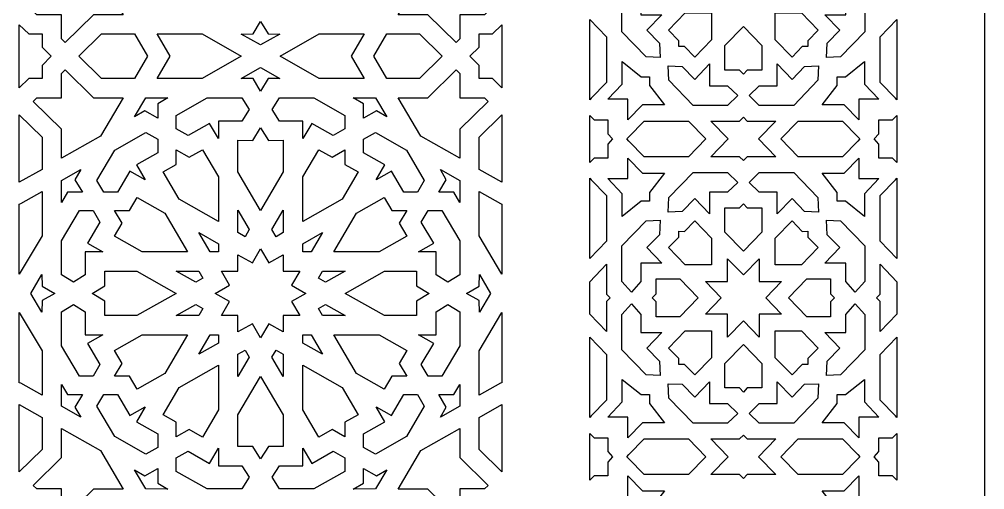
# Model space of a CAD drawing. Extents: x -165 to 165, y -272 to 272.
# Drawn here: x -55 to 165, y -45.1 to 62.2 of the extents above; entities that cross this region are included whole.
import ezdxf

# ---------------------------------------------------------------- set-up
doc = ezdxf.new("R2010")
doc.units = 0
doc.layers.add('LAYER_1', color=18, linetype='CONTINUOUS')

msp = doc.modelspace()

# ---------------------------------------------------------------- linework, layer by layer
at = {"layer": 'LAYER_1'}
msp.add_lwpolyline([(-165, 107.5), (-165, -272.5), (165, -272.5), (165, 107.5, 0.414214), (0, 272.5, 0.414214)], format="xyb", close=True, dxfattribs=at)
for points in [[(-36.48, 71.99), (-31.34, 63.24), (-38.07, 63.24), (-44.53, 56.9), (-45.36, 57.72), (-45.36, 63.26), (-51, 63.26), (-51.83, 64.08), (-45.38, 70.43), (-45.38, 77.05)], [(45.38, 70.43), (51.83, 64.08), (51, 63.26), (45.36, 63.26), (45.36, 57.72), (44.53, 56.9), (38.07, 63.24), (31.34, 63.24), (36.48, 71.99), (45.38, 77.05)], [(86.63, 67.4), (86.63, 63.23), (91.45, 63.23), (88.04, 59.72), (90.9, 56.77), (91.04, 53.48), (87.85, 53.62), (82.32, 59.33), (82.32, 67.4), (84.48, 69.83)], [(137.68, 67.4), (137.68, 59.33), (132.15, 53.62), (128.96, 53.48), (129.1, 56.77), (131.96, 59.72), (128.55, 63.23), (133.37, 63.23), (133.37, 67.4), (135.52, 69.83)], [(1.68, 58.87), (4.41, 58.85), (0, 56.36), (-4.41, 58.85), (-1.68, 58.87), (0, 61.74)], [(78.84, 58.23), (78.84, 47.82), (75.36, 44.24), (75, 43.85), (75, 62.19)], [(102.72, 63.65), (102.72, 57.52), (98.91, 53.58), (96.57, 56), (95.29, 55.98), (95.31, 57.3), (92.97, 59.72), (96.78, 63.65)], [(127.03, 59.72), (124.69, 57.3), (124.71, 55.98), (123.43, 56), (121.09, 53.58), (117.28, 57.52), (117.28, 63.65), (123.22, 63.65)], [(145, 43.85), (144.64, 44.24), (141.16, 47.82), (141.16, 58.23), (145, 62.19)], [(-52.85, 58.86), (-49.82, 58.86), (-49.82, 55.88), (-47.7, 53.78), (-49.82, 51.68), (-49.82, 48.71), (-52.85, 48.71), (-54.99, 46.61), (-54.99, 60.95)], [(54.99, 46.61), (52.85, 48.71), (49.82, 48.71), (49.82, 51.68), (47.7, 53.78), (49.82, 55.88), (49.82, 58.86), (52.85, 58.86), (54.99, 60.95)], [(114.2, 56.21), (114.2, 50.64), (110.89, 50.64), (110, 49.69), (109.11, 50.64), (105.8, 50.64), (105.8, 56.21), (110, 60.54)], [(-25.78, 53.78), (-28.76, 48.69), (-36.23, 48.69), (-41.4, 53.78), (-36.23, 58.87), (-28.76, 58.87)], [(-4.46, 53.79), (-4.46, 53.78), (-4.46, 53.77), (-13.35, 48.69), (-23.61, 48.69), (-20.62, 53.78), (-23.61, 58.87), (-13.35, 58.87)], [(23.61, 58.87), (20.62, 53.78), (23.61, 48.69), (13.35, 48.69), (4.46, 53.77), (4.46, 53.77), (4.46, 53.78), (4.46, 53.79), (4.46, 53.8), (13.35, 58.87)], [(36.23, 58.87), (41.4, 53.78), (36.23, 48.69), (28.76, 48.69), (25.78, 53.78), (28.76, 58.87)], [(-38.07, 44.32), (-31.34, 44.32), (-36.48, 35.57), (-45.38, 30.52), (-45.38, 37.14), (-51.83, 43.48), (-51, 44.3), (-45.36, 44.3), (-45.36, 49.85), (-44.53, 50.67)], [(4.41, 48.72), (1.68, 48.69), (0, 45.83), (-1.68, 48.69), (-4.41, 48.72), (0, 51.21)], [(45.36, 49.85), (45.36, 44.3), (51, 44.3), (51.83, 43.48), (45.38, 37.14), (45.38, 30.52), (36.48, 35.57), (31.34, 44.32), (38.07, 44.32), (44.53, 50.67)], [(86.69, 49.1), (88.63, 49.11), (88.62, 47.11), (92, 42.69), (87.01, 42.69), (83.65, 39.27), (83.65, 43.97), (79.1, 43.97), (82.41, 47.43), (82.41, 52.58)], [(102.32, 47.05), (106.36, 47.05), (108.71, 44.82), (106.36, 42.59), (98.53, 42.59), (93, 48.3), (92.86, 51.6), (96.05, 51.45), (98.91, 48.5), (102.32, 52.02)], [(121.09, 48.5), (123.95, 51.45), (127.14, 51.6), (127, 48.3), (121.47, 42.59), (113.64, 42.59), (111.29, 44.82), (113.64, 47.05), (117.68, 47.05), (117.68, 52.02)], [(137.59, 47.43), (140.9, 43.97), (136.35, 43.97), (136.35, 39.27), (132.99, 42.69), (128, 42.69), (131.38, 47.11), (131.37, 49.11), (133.31, 49.1), (137.59, 52.58)], [(-23.45, 42.95), (-23.45, 39.65), (-26.37, 41.3), (-28.73, 39.99), (-26.19, 44.31), (-21.11, 44.32)], [(-4.28, 44.31), (-2.62, 41.65), (-4.27, 39.01), (-9.63, 39.01), (-9.63, 35.04), (-11.65, 38.48), (-16.52, 35.71), (-19.22, 37.24), (-19.22, 40.31), (-12.16, 44.32)], [(19.22, 40.31), (19.22, 37.24), (16.52, 35.71), (11.65, 38.48), (9.63, 35.04), (9.63, 39.01), (4.27, 39.01), (2.62, 41.65), (4.28, 44.31), (12.16, 44.32)], [(26.19, 44.31), (28.73, 39.99), (26.37, 41.3), (23.45, 39.65), (23.45, 42.95), (21.11, 44.32)], [(-49.81, 35.34), (-49.81, 27.99), (-54.99, 25.05), (-54.99, 40.43)], [(54.99, 25.05), (49.81, 27.99), (49.81, 35.34), (54.99, 40.43)], [(76.04, 39.28), (79.11, 39.28), (79.11, 36.12), (80.16, 34.93), (79.11, 33.74), (79.11, 30.58), (76.04, 30.58), (75, 29.59), (75, 40.26)], [(110.84, 39), (117.42, 39), (113.46, 34.93), (117.42, 30.85), (110.84, 30.85), (110, 30), (109.16, 30.85), (102.58, 30.85), (106.54, 34.93), (102.58, 39), (109.16, 39), (110, 39.86)], [(145, 29.59), (143.96, 30.58), (140.89, 30.58), (140.89, 33.74), (139.84, 34.93), (140.89, 36.12), (140.89, 39.28), (143.96, 39.28), (145, 40.26)], [(1.78, 34.61), (5.17, 34.62), (5.17, 27.44), (0, 18.64), (-5.17, 27.44), (-5.17, 34.62), (-1.78, 34.61), (0, 37.46)], [(101.42, 34.93), (97.47, 30.85), (87.38, 30.85), (83.91, 34.44), (83.43, 34.93), (83.91, 35.42), (87.38, 39), (97.47, 39)], [(132.62, 39), (136.09, 35.42), (136.57, 34.93), (136.09, 34.44), (132.62, 30.85), (122.53, 30.85), (118.58, 34.93), (122.53, 39)], [(-23.45, 34.84), (-23.45, 31.77), (-28.32, 29), (-26.31, 25.57), (-29.79, 27.55), (-32.61, 22.77), (-35.73, 22.77), (-37.29, 25.42), (-33.21, 32.36), (-26.15, 36.37)], [(33.21, 32.36), (37.29, 25.42), (35.73, 22.77), (32.61, 22.77), (29.79, 27.55), (26.31, 25.57), (28.32, 29), (23.45, 31.77), (23.45, 34.84), (26.15, 36.37)], [(-9.63, 26.26), (-9.63, 16.11), (-18.58, 21.19), (-22.22, 27.39), (-19.22, 29.1), (-19.22, 32.43), (-16.29, 30.77), (-13.28, 32.48)], [(16.29, 30.77), (19.22, 32.43), (19.22, 29.1), (22.22, 27.39), (18.58, 21.19), (9.63, 16.11), (9.63, 26.26), (13.28, 32.48)], [(87.01, 27.16), (92, 27.16), (88.62, 22.75), (88.63, 20.74), (86.69, 20.75), (82.41, 17.27), (82.41, 22.42), (79.1, 25.89), (83.65, 25.89), (83.65, 30.58)], [(136.35, 25.89), (140.9, 25.89), (137.59, 22.42), (137.59, 17.27), (133.31, 20.75), (131.37, 20.74), (131.38, 22.75), (128, 27.16), (132.99, 27.16), (136.35, 30.58)], [(-42.31, 25.63), (-40.62, 22.77), (-43.99, 22.77), (-45.38, 20.46), (-45.36, 25.46), (-40.97, 27.96)], [(45.36, 25.46), (45.38, 20.46), (43.99, 22.77), (40.62, 22.77), (42.31, 25.63), (40.97, 27.96)], [(108.71, 25.03), (106.36, 22.81), (102.32, 22.81), (102.32, 17.83), (98.91, 21.35), (96.05, 18.4), (92.86, 18.26), (93, 21.55), (98.53, 27.26), (106.36, 27.26)], [(127, 21.55), (127.14, 18.26), (123.95, 18.4), (121.09, 21.35), (117.68, 17.83), (117.68, 22.81), (113.64, 22.81), (111.29, 25.03), (113.64, 27.26), (121.47, 27.26)], [(75.36, 25.62), (78.84, 22.03), (78.84, 11.62), (75, 7.66), (75, 26)], [(145, 7.66), (141.16, 11.62), (141.16, 22.03), (144.64, 25.62), (145, 26)], [(-49.81, 12.84), (-54.99, 4.08), (-54.99, 20.09), (-54.67, 20.17), (-49.81, 22.93)], [(54.67, 20.17), (54.99, 20.09), (54.99, 4.08), (49.81, 12.84), (49.81, 22.93)], [(-21.84, 17.97), (-16.68, 9.18), (-27.01, 9.18), (-33.33, 12.77), (-31.59, 15.72), (-33.29, 18.6), (-29.9, 18.6), (-28.16, 21.56)], [(29.9, 18.6), (33.29, 18.6), (31.59, 15.72), (33.33, 12.77), (27.01, 9.18), (16.68, 9.18), (21.84, 17.97), (28.16, 21.56)], [(110.89, 19.21), (114.2, 19.21), (114.2, 13.64), (110, 9.31), (105.8, 13.64), (105.8, 19.21), (109.11, 19.21), (110, 20.16)], [(-38.18, 18.6), (-36.62, 15.95), (-39.44, 11.16), (-35.94, 9.18), (-39.97, 9.18), (-39.97, 3.91), (-42.66, 2.29), (-45.37, 3.92), (-45.37, 11.66), (-41.3, 18.6)], [(-2.58, 14.26), (-3.53, 12.64), (-5.17, 13.57), (-5.17, 18.66)], [(5.17, 13.57), (3.53, 12.64), (2.58, 14.26), (5.17, 18.66)], [(45.37, 11.66), (45.37, 3.92), (42.66, 2.29), (39.97, 3.91), (39.97, 9.18), (35.94, 9.18), (39.44, 11.16), (36.62, 15.95), (38.18, 18.6), (41.3, 18.6)], [(90.9, 13.09), (88.04, 10.14), (91.45, 6.62), (86.63, 6.62), (86.63, 2.45), (84.48, 0.02), (82.32, 2.45), (82.32, 10.52), (87.85, 16.23), (91.04, 16.38)], [(102.72, 12.33), (102.72, 6.2), (96.78, 6.2), (92.97, 10.14), (95.31, 12.55), (95.29, 13.87), (96.57, 13.85), (98.91, 16.27)], [(123.43, 13.85), (124.71, 13.87), (124.69, 12.55), (127.03, 10.14), (123.22, 6.2), (117.28, 6.2), (117.28, 12.33), (121.09, 16.27)], [(132.15, 16.23), (137.68, 10.52), (137.68, 2.45), (135.52, 0.02), (133.37, 2.45), (133.37, 6.62), (128.55, 6.62), (131.96, 10.14), (129.1, 13.09), (128.96, 16.38)], [(-9.63, 11.04), (-9.63, 9.18), (-11.52, 9.18), (-14.11, 13.59)], [(11.52, 9.18), (9.63, 9.18), (9.63, 11.04), (14.11, 13.59)], [(1.89, 6.65), (5.17, 8.51), (5.17, 4.79), (8.95, 4.79), (7.06, 1.57), (10.33, -0.29), (7.06, -2.15), (8.95, -5.37), (5.17, -5.37), (5.17, -9.09), (1.89, -7.23), (0, -10.45), (-1.89, -7.23), (-5.17, -9.09), (-5.17, -5.37), (-8.95, -5.37), (-7.06, -2.15), (-10.33, -0.29), (-7.06, 1.57), (-8.95, 4.79), (-5.17, 4.79), (-5.17, 8.51), (-1.89, 6.65), (0, 9.87)], [(113.59, 2.39), (118.66, 2.39), (115.09, -1.31), (115.09, -1.31), (115.09, -1.31), (118.66, -5.01), (113.59, -5.01), (113.59, -10.25), (110, -6.56), (106.41, -10.25), (106.41, -5.01), (101.34, -5.01), (104.91, -1.31), (104.91, -1.31), (104.91, -1.31), (101.34, 2.39), (106.41, 2.39), (106.41, 7.62), (110, 3.94), (113.59, 7.62)], [(-28.21, 4.79), (-19.26, -0.29), (-28.21, -5.37), (-35.51, -5.37), (-35.5, -2.03), (-38.4, -0.29), (-35.5, 1.46), (-35.51, 4.79)], [(-14.1, 4.79), (-13.15, 3.18), (-14.8, 2.24), (-19.28, 4.79)], [(14.8, 2.24), (13.15, 3.18), (14.1, 4.79), (19.28, 4.79)], [(35.5, 1.46), (38.4, -0.29), (35.5, -2.03), (35.51, -5.37), (28.21, -5.37), (19.26, -0.29), (28.21, 4.79), (35.51, 4.79)], [(78.84, -0.45), (79.67, -1.31), (78.84, -2.17), (78.84, -8.97), (75, -5), (75, 2.37), (78.84, 6.35)], [(145, 2.37), (145, -5), (141.16, -8.97), (141.16, -2.17), (140.33, -1.31), (141.16, -0.45), (141.16, 6.35)], [(-49.82, 1.37), (-46.91, -0.29), (-49.82, -1.94), (-49.84, -4.61), (-52.38, -0.29), (-49.84, 4.03)], [(52.38, -0.29), (49.84, -4.61), (49.82, -1.94), (46.91, -0.29), (49.82, 1.37), (49.84, 4.03)], [(99.71, -1.31), (95.51, -5.65), (90.11, -5.65), (90.11, -2.23), (89.2, -1.31), (90.11, -0.39), (90.11, 3.03), (95.51, 3.03)], [(129.89, -0.39), (130.8, -1.31), (129.89, -2.23), (129.89, -5.65), (124.49, -5.65), (120.29, -1.31), (124.49, 3.03), (129.89, 3.03)], [(-39.97, -4.49), (-39.97, -9.76), (-35.94, -9.76), (-39.44, -11.74), (-36.62, -16.53), (-38.18, -19.18), (-41.3, -19.18), (-45.37, -12.24), (-45.37, -4.5), (-42.66, -2.86)], [(-13.15, -3.75), (-14.1, -5.37), (-19.28, -5.37), (-14.8, -2.82)], [(19.28, -5.37), (14.1, -5.37), (13.15, -3.75), (14.8, -2.82)], [(45.37, -4.5), (45.37, -12.24), (41.3, -19.18), (38.18, -19.18), (36.62, -16.53), (39.44, -11.74), (35.94, -9.76), (39.97, -9.76), (39.97, -4.49), (42.66, -2.86)], [(86.63, -5.07), (86.63, -9.24), (91.45, -9.24), (88.04, -12.76), (90.9, -15.71), (91.04, -19), (87.85, -18.86), (82.32, -13.15), (82.32, -5.07), (84.48, -2.64)], [(137.68, -5.07), (137.68, -13.15), (132.15, -18.86), (128.96, -19), (129.1, -15.71), (131.96, -12.76), (128.55, -9.24), (133.37, -9.24), (133.37, -5.07), (135.52, -2.64)], [(-49.81, -13.42), (-49.81, -23.5), (-54.67, -20.74), (-54.99, -20.66), (-54.99, -4.66)], [(54.99, -20.66), (54.67, -20.74), (49.81, -23.5), (49.81, -13.42), (54.99, -4.66)], [(-21.84, -18.55), (-28.16, -22.14), (-29.9, -19.18), (-33.29, -19.18), (-31.59, -16.3), (-33.33, -13.34), (-27.01, -9.76), (-16.68, -9.76)], [(-9.63, -11.62), (-14.11, -14.16), (-11.52, -9.76), (-9.63, -9.76)], [(11.52, -9.76), (14.11, -14.16), (9.63, -11.62), (9.63, -9.76)], [(27.01, -9.76), (33.33, -13.34), (31.59, -16.3), (33.29, -19.18), (29.9, -19.18), (28.16, -22.14), (21.84, -18.55), (16.68, -9.76)], [(78.84, -14.24), (78.84, -24.66), (75.36, -28.24), (75, -28.62), (75, -10.28)], [(102.72, -8.82), (102.72, -14.95), (98.91, -18.89), (96.57, -16.48), (95.29, -16.49), (95.31, -15.17), (92.97, -12.76), (96.78, -8.82)], [(127.03, -12.76), (124.69, -15.17), (124.71, -16.49), (123.43, -16.48), (121.09, -18.89), (117.28, -14.95), (117.28, -8.82), (123.22, -8.82)], [(145, -28.62), (144.64, -28.24), (141.16, -24.66), (141.16, -14.24), (145, -10.28)], [(114.2, -16.27), (114.2, -21.84), (110.89, -21.84), (110, -22.78), (109.11, -21.84), (105.8, -21.84), (105.8, -16.27), (110, -11.93)], [(-2.58, -14.83), (-5.17, -19.24), (-5.17, -14.15), (-3.53, -13.22)], [(5.17, -14.15), (5.17, -19.24), (2.58, -14.83), (3.53, -13.22)], [(-9.63, -26.84), (-13.28, -33.06), (-16.29, -31.35), (-19.22, -33.01), (-19.22, -29.68), (-22.22, -27.97), (-18.58, -21.76), (-9.63, -16.68)], [(18.58, -21.76), (22.22, -27.97), (19.22, -29.68), (19.22, -33.01), (16.29, -31.35), (13.28, -33.06), (9.63, -26.84), (9.63, -16.68)], [(5.17, -28.02), (5.17, -35.2), (1.78, -35.19), (0, -38.03), (-1.78, -35.19), (-5.17, -35.2), (-5.17, -28.02), (0, -19.22)], [(-43.99, -23.35), (-40.62, -23.35), (-42.31, -26.21), (-40.97, -28.53), (-45.36, -26.04), (-45.38, -21.04)], [(45.36, -26.04), (40.97, -28.53), (42.31, -26.21), (40.62, -23.35), (43.99, -23.35), (45.38, -21.04)], [(86.69, -23.37), (88.63, -23.37), (88.62, -25.37), (92, -29.78), (87.01, -29.78), (83.65, -33.21), (83.65, -28.51), (79.1, -28.51), (82.41, -25.04), (82.41, -19.89)], [(102.32, -25.43), (106.36, -25.43), (108.71, -27.66), (106.36, -29.88), (98.53, -29.88), (93, -24.17), (92.86, -20.88), (96.05, -21.02), (98.91, -23.97), (102.32, -20.46)], [(121.09, -23.97), (123.95, -21.02), (127.14, -20.88), (127, -24.17), (121.47, -29.88), (113.64, -29.88), (111.29, -27.66), (113.64, -25.43), (117.68, -25.43), (117.68, -20.46)], [(137.59, -25.04), (140.9, -28.51), (136.35, -28.51), (136.35, -33.21), (132.99, -29.78), (128, -29.78), (131.38, -25.37), (131.37, -23.37), (133.31, -23.37), (137.59, -19.89)], [(-29.79, -28.13), (-26.31, -26.15), (-28.32, -29.58), (-23.45, -32.34), (-23.45, -35.42), (-26.15, -36.95), (-33.21, -32.94), (-37.29, -26), (-35.73, -23.35), (-32.61, -23.35)], [(35.73, -23.35), (37.29, -26), (33.21, -32.94), (26.15, -36.95), (23.45, -35.42), (23.45, -32.34), (28.32, -29.58), (26.31, -26.15), (29.79, -28.13), (32.61, -23.35)], [(-49.81, -28.57), (-49.81, -35.92), (-54.99, -41), (-54.99, -25.63)], [(54.99, -41), (49.81, -35.92), (49.81, -28.57), (54.99, -25.63)], [(-36.48, -36.15), (-31.34, -44.9), (-38.07, -44.9), (-44.53, -51.24), (-45.36, -50.42), (-45.36, -44.88), (-51, -44.88), (-51.83, -44.06), (-45.38, -37.71), (-45.38, -31.1)], [(45.38, -37.71), (51.83, -44.06), (51, -44.88), (45.36, -44.88), (45.36, -50.42), (44.53, -51.24), (38.07, -44.9), (31.34, -44.9), (36.48, -36.15), (45.38, -31.1)], [(76.04, -33.2), (79.11, -33.2), (79.11, -36.36), (80.16, -37.55), (79.11, -38.74), (79.11, -41.9), (76.04, -41.9), (75, -42.88), (75, -32.21)], [(110.84, -33.48), (117.42, -33.48), (113.46, -37.55), (117.42, -41.62), (110.84, -41.62), (110, -42.48), (109.16, -41.62), (102.58, -41.62), (106.54, -37.55), (102.58, -33.48), (109.16, -33.48), (110, -32.62)], [(145, -42.88), (143.96, -41.9), (140.89, -41.9), (140.89, -38.74), (139.84, -37.55), (140.89, -36.36), (140.89, -33.2), (143.96, -33.2), (145, -32.21)], [(101.42, -37.55), (97.47, -41.62), (87.38, -41.62), (83.91, -38.04), (83.43, -37.55), (83.91, -37.06), (87.38, -33.48), (97.47, -33.48)], [(132.62, -33.48), (136.09, -37.06), (136.57, -37.55), (136.09, -38.04), (132.62, -41.62), (122.53, -41.62), (118.58, -37.55), (122.53, -33.48)], [(-9.63, -39.58), (-4.27, -39.58), (-2.62, -42.23), (-4.28, -44.89), (-12.16, -44.89), (-19.22, -40.89), (-19.22, -37.82), (-16.52, -36.29), (-11.65, -39.06), (-9.63, -35.62)], [(11.65, -39.06), (16.52, -36.29), (19.22, -37.82), (19.22, -40.89), (12.16, -44.89), (4.28, -44.89), (2.62, -42.23), (4.27, -39.58), (9.63, -39.58), (9.63, -35.62)], [(-23.45, -43.53), (-21.11, -44.9), (-26.19, -44.88), (-28.73, -40.56), (-26.37, -41.88), (-23.45, -40.22)], [(26.37, -41.88), (28.73, -40.56), (26.19, -44.88), (21.11, -44.9), (23.45, -43.53), (23.45, -40.22)], [(87.01, -45.32), (92, -45.32), (88.62, -49.73), (88.63, -51.73), (86.69, -51.72), (82.41, -55.21), (82.41, -50.06), (79.1, -46.59), (83.65, -46.59), (83.65, -41.89)], [(136.35, -46.59), (140.9, -46.59), (137.59, -50.06), (137.59, -55.21), (133.31, -51.72), (131.37, -51.73), (131.38, -49.73), (128, -45.32), (132.99, -45.32), (136.35, -41.89)]]:
    msp.add_lwpolyline(points, close=True, dxfattribs=at)

doc.saveas('drawing.dxf')
